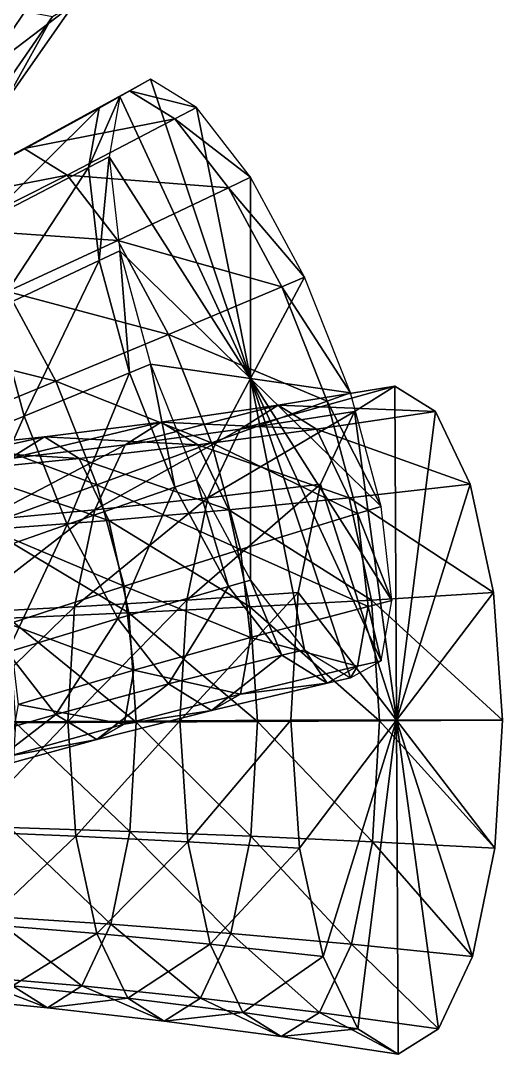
# Model space of a CAD drawing. Header units: metres. Extents: x 9079 to 9208, y 11521 to 11707.
# Drawn here: x 9188.59 to 9208.13, y 11587.59 to 11629.49 of the extents above; entities that cross this region are included whole.
import ezdxf

# ---------------------------------------------------------------- set-up
doc = ezdxf.new("R2010")
doc.units = ezdxf.units.M
for name, color, linetype in [('CONE_ST815GC36', 7, 'Continuous'), ('CONE_ST815GC38', 7, 'Continuous'), ('CONE_ST815GC39', 7, 'Continuous')]:
    doc.layers.add(name, color=color, linetype=linetype)

msp = doc.modelspace()

# ---------------------------------------------------------------- linework, layer by layer
at = {"layer": 'CONE_ST815GC36'}
for points in [[(9184.724, 11629.294, -179.781), (9189.881, 11631.522, -183.966), (9187.411, 11633.547, -180.129)], [(9184.724, 11629.294, -179.781), (9187.068, 11627.373, -183.421), (9189.881, 11631.522, -183.966)], [(9187.068, 11627.373, -183.421), (9190.749, 11630.158, -188.691), (9189.881, 11631.522, -183.966)], [(9187.068, 11627.373, -183.421), (9187.891, 11626.079, -187.903), (9190.749, 11630.158, -188.691)], [(9187.068, 11625.611, -192.545), (9187.411, 11630.117, -197.899), (9189.881, 11629.665, -193.583)], [(9187.891, 11626.079, -187.903), (9189.881, 11629.665, -193.583), (9190.749, 11630.158, -188.691)], [(9187.891, 11626.079, -187.903), (9187.068, 11625.611, -192.545), (9189.881, 11629.665, -193.583)]]:
    msp.add_3dface(points, dxfattribs=at)
at = {"layer": 'CONE_ST815GC38'}
for points in [[(9197.491, 11612.929, -200.336), (9199.037, 11613.903, -195.69), (9203.776, 11614.674, -197.272)], [(9197.491, 11612.929, -200.336), (9203.776, 11614.674, -197.272), (9202.139, 11613.644, -202.189)], [(9199.037, 11613.903, -195.69), (9205.422, 11613.644, -192.359), (9203.776, 11614.674, -197.272)], [(9202.139, 11613.644, -202.189), (9203.776, 11614.674, -197.272), (9203.776, 11614.674, -197.272)], [(9202.139, 11613.644, -202.189), (9203.776, 11614.674, -197.272), (9202.139, 11613.644, -202.189)], [(9203.844, 11601.133, -197.295), (9203.776, 11614.674, -197.272), (9202.139, 11613.644, -202.189)], [(9203.776, 11614.674, -197.272), (9205.422, 11613.644, -192.359), (9205.422, 11613.644, -192.359)], [(9203.776, 11614.674, -197.272), (9205.422, 11613.644, -192.359), (9203.776, 11614.674, -197.272)], [(9203.844, 11601.133, -197.295), (9205.422, 11613.644, -192.359), (9203.776, 11614.674, -197.272)], [(9192.831, 11612.296, -198.515), (9194.298, 11613.22, -194.107), (9199.037, 11613.903, -195.69)], [(9192.831, 11612.296, -198.515), (9199.037, 11613.903, -195.69), (9197.491, 11612.929, -200.336)], [(9194.298, 11613.22, -194.107), (9200.593, 11612.929, -191.046), (9199.037, 11613.903, -195.69)], [(9199.037, 11613.903, -195.69), (9200.593, 11612.929, -191.046), (9205.422, 11613.644, -192.359)], [(9196.189, 11610.155, -204.279), (9197.491, 11612.929, -200.336), (9202.139, 11613.644, -202.189)], [(9196.189, 11610.155, -204.279), (9202.139, 11613.644, -202.189), (9200.762, 11610.708, -206.361)], [(9200.593, 11612.929, -191.046), (9206.829, 11610.708, -188.196), (9205.422, 11613.644, -192.359)], [(9200.762, 11610.708, -206.361), (9202.139, 11613.644, -202.189), (9202.139, 11613.644, -202.189)], [(9200.762, 11610.708, -206.361), (9202.139, 11613.644, -202.189), (9200.762, 11610.708, -206.361)], [(9203.844, 11601.133, -197.295), (9202.139, 11613.644, -202.189), (9200.762, 11610.708, -206.361)], [(9203.844, 11601.133, -197.295), (9206.829, 11610.708, -188.196), (9205.422, 11613.644, -192.359)], [(9205.422, 11613.644, -192.359), (9206.829, 11610.708, -188.196), (9206.829, 11610.708, -188.196)], [(9205.422, 11613.644, -192.359), (9206.829, 11610.708, -188.196), (9205.422, 11613.644, -192.359)], [(9188.16, 11611.744, -196.726), (9189.558, 11612.625, -192.524), (9194.298, 11613.22, -194.107)], [(9188.16, 11611.744, -196.726), (9194.298, 11613.22, -194.107), (9192.831, 11612.296, -198.515)], [(9189.558, 11612.625, -192.524), (9195.774, 11612.296, -189.702), (9194.298, 11613.22, -194.107)], [(9194.298, 11613.22, -194.107), (9195.774, 11612.296, -189.702), (9200.593, 11612.929, -191.046)], [(9191.596, 11609.664, -202.256), (9192.831, 11612.296, -198.515), (9197.491, 11612.929, -200.336)], [(9191.596, 11609.664, -202.256), (9197.491, 11612.929, -200.336), (9196.189, 11610.155, -204.279)], [(9195.774, 11612.296, -189.702), (9201.922, 11610.155, -187.113), (9200.593, 11612.929, -191.046)], [(9200.593, 11612.929, -191.046), (9201.922, 11610.155, -187.113), (9206.829, 11610.708, -188.196)], [(9183.478, 11611.274, -194.968), (9184.818, 11612.118, -190.941), (9189.558, 11612.625, -192.524)], [(9183.478, 11611.274, -194.968), (9189.558, 11612.625, -192.524), (9188.16, 11611.744, -196.726)], [(9184.818, 11612.118, -190.941), (9190.965, 11611.744, -188.325), (9189.558, 11612.625, -192.524)], [(9186.983, 11609.236, -200.291), (9188.16, 11611.744, -196.726), (9192.831, 11612.296, -198.515)], [(9186.983, 11609.236, -200.291), (9192.831, 11612.296, -198.515), (9191.596, 11609.664, -202.256)], [(9189.558, 11612.625, -192.524), (9190.965, 11611.744, -188.325), (9195.774, 11612.296, -189.702)], [(9190.965, 11611.744, -188.325), (9197.035, 11609.664, -185.97), (9195.774, 11612.296, -189.702)], [(9195.774, 11612.296, -189.702), (9197.035, 11609.664, -185.97), (9201.922, 11610.155, -187.113)], [(9184.818, 11612.118, -190.941), (9186.167, 11611.274, -186.916), (9190.965, 11611.744, -188.325)], [(9186.167, 11611.274, -186.916), (9192.167, 11609.236, -184.768), (9190.965, 11611.744, -188.325)], [(9190.965, 11611.744, -188.325), (9192.167, 11609.236, -184.768), (9197.035, 11609.664, -185.97)], [(9186.167, 11611.274, -186.916), (9187.319, 11608.869, -183.507), (9192.167, 11609.236, -184.768)], [(9195.332, 11606.003, -206.917), (9196.189, 11610.155, -204.279), (9200.762, 11610.708, -206.361)], [(9195.332, 11606.003, -206.917), (9200.762, 11610.708, -206.361), (9199.855, 11606.315, -209.153)], [(9199.855, 11606.315, -209.153), (9200.762, 11610.708, -206.361), (9200.762, 11610.708, -206.361)], [(9199.855, 11606.315, -209.153), (9200.762, 11610.708, -206.361), (9199.855, 11606.315, -209.153)], [(9203.844, 11601.133, -197.295), (9200.762, 11610.708, -206.361), (9199.855, 11606.315, -209.153)], [(9201.922, 11610.155, -187.113), (9207.781, 11606.315, -185.42), (9206.829, 11610.708, -188.196)], [(9203.844, 11601.133, -197.295), (9207.781, 11606.315, -185.42), (9206.829, 11610.708, -188.196)], [(9206.829, 11610.708, -188.196), (9207.781, 11606.315, -185.42), (9207.781, 11606.315, -185.42)], [(9206.829, 11610.708, -188.196), (9207.781, 11606.315, -185.42), (9206.829, 11610.708, -188.196)], [(9190.783, 11605.726, -204.758), (9191.596, 11609.664, -202.256), (9196.189, 11610.155, -204.279)], [(9190.783, 11605.726, -204.758), (9196.189, 11610.155, -204.279), (9195.332, 11606.003, -206.917)], [(9197.035, 11609.664, -185.97), (9202.822, 11606.003, -184.489), (9201.922, 11610.155, -187.113)], [(9201.922, 11610.155, -187.113), (9202.822, 11606.003, -184.489), (9207.781, 11606.315, -185.42)], [(9186.208, 11605.482, -202.677), (9186.983, 11609.236, -200.291), (9191.596, 11609.664, -202.256)], [(9186.208, 11605.482, -202.677), (9191.596, 11609.664, -202.256), (9190.783, 11605.726, -204.758)], [(9192.167, 11609.236, -184.768), (9197.888, 11605.726, -183.481), (9197.035, 11609.664, -185.97)], [(9197.035, 11609.664, -185.97), (9197.888, 11605.726, -183.481), (9202.822, 11606.003, -184.489)], [(9187.319, 11608.869, -183.507), (9192.981, 11605.482, -182.395), (9192.167, 11609.236, -184.768)], [(9187.319, 11608.869, -183.507), (9188.099, 11605.271, -181.233), (9192.981, 11605.482, -182.395)], [(9192.167, 11609.236, -184.768), (9192.981, 11605.482, -182.395), (9197.888, 11605.726, -183.481)], [(9190.513, 11601.08, -205.643), (9190.783, 11605.726, -204.758), (9195.332, 11606.003, -206.917)], [(9190.513, 11601.08, -205.643), (9195.332, 11606.003, -206.917), (9195.048, 11601.106, -207.849)], [(9195.048, 11601.106, -207.849), (9195.332, 11606.003, -206.917), (9199.855, 11606.315, -209.153)], [(9195.048, 11601.106, -207.849), (9199.855, 11606.315, -209.153), (9199.554, 11601.133, -210.139)], [(9197.888, 11605.726, -183.481), (9203.155, 11601.106, -183.573), (9202.822, 11606.003, -184.489)], [(9199.554, 11601.133, -210.139), (9199.855, 11606.315, -209.153), (9199.855, 11606.315, -209.153)], [(9199.554, 11601.133, -210.139), (9199.855, 11606.315, -209.153), (9199.554, 11601.133, -210.139)], [(9203.844, 11601.133, -197.295), (9199.855, 11606.315, -209.153), (9199.554, 11601.133, -210.139)], [(9202.822, 11606.003, -184.489), (9208.133, 11601.133, -184.451), (9207.781, 11606.315, -185.42)], [(9202.822, 11606.003, -184.489), (9203.155, 11601.106, -183.573), (9208.133, 11601.133, -184.451)], [(9203.844, 11601.133, -197.295), (9208.133, 11601.133, -184.451), (9207.781, 11606.315, -185.42)], [(9207.781, 11606.315, -185.42), (9208.133, 11601.133, -184.451), (9208.133, 11601.133, -184.451)], [(9207.781, 11606.315, -185.42), (9208.133, 11601.133, -184.451), (9207.781, 11606.315, -185.42)], [(9185.951, 11601.053, -203.52), (9186.208, 11605.482, -202.677), (9190.783, 11605.726, -204.758)], [(9185.951, 11601.053, -203.52), (9190.783, 11605.726, -204.758), (9190.513, 11601.08, -205.643)], [(9192.981, 11605.482, -182.395), (9198.205, 11601.08, -182.612), (9197.888, 11605.726, -183.481)], [(9197.888, 11605.726, -183.481), (9198.205, 11601.08, -182.612), (9203.155, 11601.106, -183.573)], [(9188.099, 11605.271, -181.233), (9193.282, 11601.053, -181.567), (9192.981, 11605.482, -182.395)], [(9188.099, 11605.271, -181.233), (9188.387, 11601.027, -180.439), (9193.282, 11601.053, -181.567)], [(9192.981, 11605.482, -182.395), (9193.282, 11601.053, -181.567), (9198.205, 11601.08, -182.612)], [(9186.252, 11596.625, -202.692), (9185.951, 11601.053, -203.52), (9190.513, 11601.08, -205.643)], [(9186.252, 11596.625, -202.692), (9190.513, 11601.08, -205.643), (9190.829, 11596.434, -204.774)], [(9188.387, 11601.027, -180.439), (9188.141, 11596.782, -181.247), (9193.025, 11596.625, -182.41)], [(9188.387, 11601.027, -180.439), (9193.025, 11596.625, -182.41), (9193.282, 11601.053, -181.567)], [(9190.829, 11596.434, -204.774), (9190.513, 11601.08, -205.643), (9195.048, 11601.106, -207.849)], [(9190.829, 11596.434, -204.774), (9195.048, 11601.106, -207.849), (9195.381, 11596.209, -206.933)], [(9193.282, 11601.053, -181.567), (9193.025, 11596.625, -182.41), (9197.935, 11596.434, -183.496)], [(9193.282, 11601.053, -181.567), (9197.935, 11596.434, -183.496), (9198.205, 11601.08, -182.612)], [(9195.381, 11596.209, -206.933), (9195.048, 11601.106, -207.849), (9199.554, 11601.133, -210.139)], [(9195.381, 11596.209, -206.933), (9199.554, 11601.133, -210.139), (9199.907, 11595.951, -209.17)], [(9198.205, 11601.08, -182.612), (9197.935, 11596.434, -183.496), (9202.871, 11596.209, -184.505)], [(9198.205, 11601.08, -182.612), (9202.871, 11596.209, -184.505), (9203.155, 11601.106, -183.573)], [(9199.907, 11595.951, -209.17), (9199.554, 11601.133, -210.139), (9199.554, 11601.133, -210.139)], [(9199.907, 11595.951, -209.17), (9199.554, 11601.133, -210.139), (9199.907, 11595.951, -209.17)], [(9203.844, 11601.133, -197.295), (9199.554, 11601.133, -210.139), (9199.907, 11595.951, -209.17)], [(9203.844, 11601.133, -197.295), (9199.907, 11595.951, -209.17), (9200.859, 11591.558, -206.393)], [(9203.844, 11601.133, -197.295), (9200.859, 11591.558, -206.393), (9202.265, 11588.622, -202.231)], [(9203.844, 11601.133, -197.295), (9202.265, 11588.622, -202.231), (9203.912, 11587.592, -197.318)], [(9203.155, 11601.106, -183.573), (9202.871, 11596.209, -184.505), (9207.833, 11595.951, -185.437)], [(9203.155, 11601.106, -183.573), (9207.833, 11595.951, -185.437), (9208.133, 11601.133, -184.451)], [(9203.844, 11601.133, -197.295), (9207.833, 11595.951, -185.437), (9208.133, 11601.133, -184.451)], [(9203.844, 11601.133, -197.295), (9206.925, 11591.558, -188.229), (9207.833, 11595.951, -185.437)], [(9203.844, 11601.133, -197.295), (9205.548, 11588.622, -192.401), (9206.925, 11591.558, -188.229)], [(9203.844, 11601.133, -197.295), (9203.912, 11587.592, -197.318), (9205.548, 11588.622, -192.401)], [(9208.133, 11601.133, -184.451), (9207.833, 11595.951, -185.437), (9207.833, 11595.951, -185.437)], [(9208.133, 11601.133, -184.451), (9207.833, 11595.951, -185.437), (9208.133, 11601.133, -184.451)], [(9188.141, 11596.782, -181.247), (9187.398, 11593.184, -183.534), (9192.25, 11592.87, -184.796)], [(9188.141, 11596.782, -181.247), (9192.25, 11592.87, -184.796), (9193.025, 11596.625, -182.41)], [(9187.066, 11592.87, -200.319), (9186.252, 11596.625, -202.692), (9190.829, 11596.434, -204.774)], [(9187.066, 11592.87, -200.319), (9190.829, 11596.434, -204.774), (9191.683, 11592.495, -202.284)], [(9191.683, 11592.495, -202.284), (9190.829, 11596.434, -204.774), (9195.381, 11596.209, -206.933)], [(9193.025, 11596.625, -182.41), (9192.25, 11592.87, -184.796), (9197.122, 11592.495, -185.999)], [(9193.025, 11596.625, -182.41), (9197.122, 11592.495, -185.999), (9197.935, 11596.434, -183.496)], [(9197.935, 11596.434, -183.496), (9197.122, 11592.495, -185.999), (9202.013, 11592.058, -187.143)], [(9197.935, 11596.434, -183.496), (9202.013, 11592.058, -187.143), (9202.871, 11596.209, -184.505)], [(9191.683, 11592.495, -202.284), (9195.381, 11596.209, -206.933), (9196.281, 11592.058, -204.309)], [(9196.281, 11592.058, -204.309), (9195.381, 11596.209, -206.933), (9199.907, 11595.951, -209.17)], [(9196.281, 11592.058, -204.309), (9199.907, 11595.951, -209.17), (9200.859, 11591.558, -206.393)], [(9200.859, 11591.558, -206.393), (9199.907, 11595.951, -209.17), (9199.907, 11595.951, -209.17)], [(9200.859, 11591.558, -206.393), (9199.907, 11595.951, -209.17), (9200.859, 11591.558, -206.393)], [(9202.871, 11596.209, -184.505), (9202.013, 11592.058, -187.143), (9206.925, 11591.558, -188.229)], [(9202.871, 11596.209, -184.505), (9206.925, 11591.558, -188.229), (9207.833, 11595.951, -185.437)], [(9207.833, 11595.951, -185.437), (9206.925, 11591.558, -188.229), (9206.925, 11591.558, -188.229)], [(9207.833, 11595.951, -185.437), (9206.925, 11591.558, -188.229), (9207.833, 11595.951, -185.437)], [(9187.398, 11593.184, -183.534), (9186.27, 11590.779, -186.951), (9191.073, 11590.362, -188.361)], [(9187.398, 11593.184, -183.534), (9191.073, 11590.362, -188.361), (9192.25, 11592.87, -184.796)], [(9188.268, 11590.362, -196.762), (9187.066, 11592.87, -200.319), (9191.683, 11592.495, -202.284)], [(9192.25, 11592.87, -184.796), (9191.073, 11590.362, -188.361), (9195.887, 11589.863, -189.739)], [(9192.25, 11592.87, -184.796), (9195.887, 11589.863, -189.739), (9197.122, 11592.495, -185.999)], [(9188.268, 11590.362, -196.762), (9191.683, 11592.495, -202.284), (9192.944, 11589.863, -198.553)], [(9192.944, 11589.863, -198.553), (9191.683, 11592.495, -202.284), (9196.281, 11592.058, -204.309)], [(9197.122, 11592.495, -185.999), (9195.887, 11589.863, -189.739), (9200.712, 11589.284, -191.086)], [(9197.122, 11592.495, -185.999), (9200.712, 11589.284, -191.086), (9202.013, 11592.058, -187.143)], [(9192.944, 11589.863, -198.553), (9196.281, 11592.058, -204.309), (9197.61, 11589.284, -200.376)], [(9197.61, 11589.284, -200.376), (9196.281, 11592.058, -204.309), (9200.859, 11591.558, -206.393)], [(9202.013, 11592.058, -187.143), (9200.712, 11589.284, -191.086), (9205.548, 11588.622, -192.401)], [(9202.013, 11592.058, -187.143), (9205.548, 11588.622, -192.401), (9206.925, 11591.558, -188.229)], [(9197.61, 11589.284, -200.376), (9200.859, 11591.558, -206.393), (9202.265, 11588.622, -202.231)], [(9202.265, 11588.622, -202.231), (9200.859, 11591.558, -206.393), (9200.859, 11591.558, -206.393)], [(9202.265, 11588.622, -202.231), (9200.859, 11591.558, -206.393), (9202.265, 11588.622, -202.231)], [(9206.925, 11591.558, -188.229), (9205.548, 11588.622, -192.401), (9205.548, 11588.622, -192.401)], [(9206.925, 11591.558, -188.229), (9205.548, 11588.622, -192.401), (9206.925, 11591.558, -188.229)], [(9186.27, 11590.779, -186.951), (9184.93, 11589.935, -190.978), (9189.675, 11589.481, -192.563)], [(9186.27, 11590.779, -186.951), (9189.675, 11589.481, -192.563), (9191.073, 11590.362, -188.361)], [(9184.93, 11589.935, -190.978), (9188.268, 11590.362, -196.762), (9189.675, 11589.481, -192.563)], [(9189.675, 11589.481, -192.563), (9188.268, 11590.362, -196.762), (9192.944, 11589.863, -198.553)], [(9191.073, 11590.362, -188.361), (9189.675, 11589.481, -192.563), (9194.42, 11588.939, -194.148)], [(9191.073, 11590.362, -188.361), (9194.42, 11588.939, -194.148), (9195.887, 11589.863, -189.739)], [(9189.675, 11589.481, -192.563), (9192.944, 11589.863, -198.553), (9194.42, 11588.939, -194.148)], [(9194.42, 11588.939, -194.148), (9192.944, 11589.863, -198.553), (9197.61, 11589.284, -200.376)], [(9195.887, 11589.863, -189.739), (9194.42, 11588.939, -194.148), (9199.166, 11588.309, -195.733)], [(9195.887, 11589.863, -189.739), (9199.166, 11588.309, -195.733), (9200.712, 11589.284, -191.086)], [(9194.42, 11588.939, -194.148), (9197.61, 11589.284, -200.376), (9199.166, 11588.309, -195.733)], [(9199.166, 11588.309, -195.733), (9197.61, 11589.284, -200.376), (9202.265, 11588.622, -202.231)], [(9200.712, 11589.284, -191.086), (9199.166, 11588.309, -195.733), (9203.912, 11587.592, -197.318)], [(9200.712, 11589.284, -191.086), (9203.912, 11587.592, -197.318), (9205.548, 11588.622, -192.401)], [(9199.166, 11588.309, -195.733), (9202.265, 11588.622, -202.231), (9203.912, 11587.592, -197.318)], [(9203.912, 11587.592, -197.318), (9202.265, 11588.622, -202.231), (9202.265, 11588.622, -202.231)], [(9203.912, 11587.592, -197.318), (9202.265, 11588.622, -202.231), (9203.912, 11587.592, -197.318)], [(9205.548, 11588.622, -192.401), (9203.912, 11587.592, -197.318), (9203.912, 11587.592, -197.318)], [(9205.548, 11588.622, -192.401), (9203.912, 11587.592, -197.318), (9205.548, 11588.622, -192.401)]]:
    msp.add_3dface(points, dxfattribs=at)
at = {"layer": 'CONE_ST815GC39'}
for points in [[(9191.778, 11625.95, -197.132), (9193.008, 11626.644, -192.342), (9193.86, 11627.12, -192.601)], [(9191.778, 11625.95, -197.132), (9193.86, 11627.12, -192.601), (9192.617, 11626.419, -197.444)], [(9197.915, 11614.984, -194.516), (9193.86, 11627.12, -192.601), (9192.617, 11626.419, -197.444)], [(9193.008, 11626.644, -192.342), (9195.72, 11625.974, -188.05), (9193.86, 11627.12, -192.601)], [(9197.915, 11614.984, -194.516), (9195.72, 11625.974, -188.05), (9193.86, 11627.12, -192.601)], [(9187.565, 11623.652, -195.584), (9188.731, 11624.31, -191.04), (9193.008, 11626.644, -192.342)], [(9187.565, 11623.652, -195.584), (9193.008, 11626.644, -192.342), (9191.778, 11625.95, -197.132)], [(9188.731, 11624.31, -191.04), (9194.848, 11625.51, -187.841), (9193.008, 11626.644, -192.342)], [(9193.008, 11626.644, -192.342), (9194.848, 11625.51, -187.841), (9195.72, 11625.974, -188.05)], [(9191.347, 11623.535, -201.48), (9191.778, 11625.95, -197.132), (9192.617, 11626.419, -197.444)], [(9191.347, 11623.535, -201.48), (9192.617, 11626.419, -197.444), (9192.18, 11623.977, -201.841)], [(9197.915, 11614.984, -194.516), (9192.617, 11626.419, -197.444), (9192.18, 11623.977, -201.841)], [(9187.155, 11621.36, -199.709), (9187.565, 11623.652, -195.584), (9191.778, 11625.95, -197.132)], [(9187.155, 11621.36, -199.709), (9191.778, 11625.95, -197.132), (9191.347, 11623.535, -201.48)], [(9194.848, 11625.51, -187.841), (9197.915, 11623.154, -184.484), (9195.72, 11625.974, -188.05)], [(9197.915, 11614.984, -194.516), (9197.915, 11623.154, -184.484), (9195.72, 11625.974, -188.05)], [(9188.731, 11624.31, -191.04), (9190.477, 11623.234, -186.77), (9194.848, 11625.51, -187.841)], [(9190.477, 11623.234, -186.77), (9197.018, 11622.721, -184.314), (9194.848, 11625.51, -187.841)], [(9194.848, 11625.51, -187.841), (9197.018, 11622.721, -184.314), (9197.915, 11623.154, -184.484)], [(9183.316, 11621.431, -194.056), (9184.428, 11622.058, -189.725), (9188.731, 11624.31, -191.04)], [(9183.316, 11621.431, -194.056), (9188.731, 11624.31, -191.04), (9187.565, 11623.652, -195.584)], [(9184.428, 11622.058, -189.725), (9190.477, 11623.234, -186.77), (9188.731, 11624.31, -191.04)], [(9191.778, 11619.765, -204.726), (9191.347, 11623.535, -201.48), (9192.18, 11623.977, -201.841)], [(9191.778, 11619.765, -204.726), (9192.18, 11623.977, -201.841), (9192.617, 11620.165, -205.122)], [(9197.915, 11614.984, -194.516), (9192.18, 11623.977, -201.841), (9192.617, 11620.165, -205.122)], [(9187.565, 11617.784, -202.789), (9187.155, 11621.36, -199.709), (9191.347, 11623.535, -201.48)], [(9187.565, 11617.784, -202.789), (9191.347, 11623.535, -201.48), (9191.778, 11619.765, -204.726)], [(9184.428, 11622.058, -189.725), (9186.091, 11621.033, -185.654), (9190.477, 11623.234, -186.77)], [(9186.091, 11621.033, -185.654), (9192.536, 11620.588, -183.423), (9190.477, 11623.234, -186.77)], [(9190.477, 11623.234, -186.77), (9192.536, 11620.588, -183.423), (9197.018, 11622.721, -184.314)], [(9197.018, 11622.721, -184.314), (9200.109, 11619.091, -182.444), (9197.915, 11623.154, -184.484)], [(9197.915, 11614.984, -194.516), (9200.109, 11619.091, -182.444), (9197.915, 11623.154, -184.484)], [(9192.536, 11620.588, -183.423), (9199.189, 11618.702, -182.297), (9197.018, 11622.721, -184.314)], [(9197.018, 11622.721, -184.314), (9199.189, 11618.702, -182.297), (9200.109, 11619.091, -182.444)], [(9186.091, 11621.033, -185.654), (9188.054, 11618.511, -182.464), (9192.536, 11620.588, -183.423)], [(9188.054, 11618.511, -182.464), (9194.596, 11616.775, -181.51), (9192.536, 11620.588, -183.423)], [(9192.536, 11620.588, -183.423), (9194.596, 11616.775, -181.51), (9199.189, 11618.702, -182.297)], [(9188.731, 11613.467, -204.353), (9187.565, 11617.784, -202.789), (9191.778, 11619.765, -204.726)], [(9188.731, 11613.467, -204.353), (9191.778, 11619.765, -204.726), (9193.008, 11615.215, -206.375)], [(9193.008, 11615.215, -206.375), (9191.778, 11619.765, -204.726), (9192.617, 11620.165, -205.122)], [(9193.008, 11615.215, -206.375), (9192.617, 11620.165, -205.122), (9193.86, 11615.565, -206.789)], [(9197.915, 11614.984, -194.516), (9192.617, 11620.165, -205.122), (9193.86, 11615.565, -206.789)], [(9197.915, 11614.984, -194.516), (9201.97, 11614.402, -182.243), (9200.109, 11619.091, -182.444)], [(9199.189, 11618.702, -182.297), (9201.97, 11614.402, -182.243), (9200.109, 11619.091, -182.444)], [(9183.572, 11616.489, -181.438), (9190.017, 11614.877, -180.641), (9188.054, 11618.511, -182.464)], [(9188.054, 11618.511, -182.464), (9190.017, 11614.877, -180.641), (9194.596, 11616.775, -181.51)], [(9194.596, 11616.775, -181.51), (9201.029, 11614.065, -182.097), (9199.189, 11618.702, -182.297)], [(9199.189, 11618.702, -182.297), (9201.029, 11614.065, -182.097), (9201.97, 11614.402, -182.243)], [(9184.428, 11611.723, -202.414), (9187.565, 11617.784, -202.789), (9188.731, 11613.467, -204.353)], [(9183.572, 11616.489, -181.438), (9185.453, 11613.006, -179.69), (9190.017, 11614.877, -180.641)], [(9190.017, 11614.877, -180.641), (9196.341, 11612.376, -181.321), (9194.596, 11616.775, -181.51)], [(9194.596, 11616.775, -181.51), (9196.341, 11612.376, -181.321), (9201.029, 11614.065, -182.097)], [(9190.477, 11609.068, -204.164), (9188.731, 11613.467, -204.353), (9193.008, 11615.215, -206.375)], [(9190.477, 11609.068, -204.164), (9193.008, 11615.215, -206.375), (9194.848, 11610.578, -206.176)], [(9194.848, 11610.578, -206.176), (9193.008, 11615.215, -206.375), (9193.86, 11615.565, -206.789)], [(9194.848, 11610.578, -206.176), (9193.86, 11615.565, -206.789), (9195.72, 11610.876, -206.588)], [(9197.915, 11614.984, -194.516), (9193.86, 11615.565, -206.789), (9195.72, 11610.876, -206.588)], [(9185.453, 11613.006, -179.69), (9191.681, 11610.683, -180.46), (9190.017, 11614.877, -180.641)], [(9190.017, 11614.877, -180.641), (9191.681, 11610.683, -180.46), (9196.341, 11612.376, -181.321)], [(9197.915, 11614.984, -194.516), (9195.72, 11610.876, -206.588), (9197.915, 11606.813, -204.549)], [(9197.915, 11614.984, -194.516), (9203.213, 11609.802, -183.91), (9201.97, 11614.402, -182.243)], [(9197.915, 11614.984, -194.516), (9203.65, 11605.99, -187.192), (9203.213, 11609.802, -183.91)], [(9197.915, 11614.984, -194.516), (9203.213, 11603.548, -191.588), (9203.65, 11605.99, -187.192)], [(9197.915, 11614.984, -194.516), (9201.97, 11602.847, -196.431), (9203.213, 11603.548, -191.588)], [(9197.915, 11614.984, -194.516), (9200.109, 11603.993, -200.982), (9201.97, 11602.847, -196.431)], [(9197.915, 11614.984, -194.516), (9197.915, 11606.813, -204.549), (9200.109, 11603.993, -200.982)], [(9201.029, 11614.065, -182.097), (9203.213, 11609.802, -183.91), (9201.97, 11614.402, -182.243)], [(9196.341, 11612.376, -181.321), (9202.258, 11609.515, -183.746), (9201.029, 11614.065, -182.097)], [(9201.029, 11614.065, -182.097), (9202.258, 11609.515, -183.746), (9203.213, 11609.802, -183.91)], [(9186.091, 11607.53, -202.234), (9184.428, 11611.723, -202.414), (9188.731, 11613.467, -204.353)], [(9186.091, 11607.53, -202.234), (9188.731, 11613.467, -204.353), (9190.477, 11609.068, -204.164)], [(9185.453, 11613.006, -179.69), (9187.048, 11608.986, -179.517), (9191.681, 11610.683, -180.46)], [(9191.681, 11610.683, -180.46), (9197.508, 11608.059, -182.885), (9196.341, 11612.376, -181.321)], [(9196.341, 11612.376, -181.321), (9197.508, 11608.059, -182.885), (9202.258, 11609.515, -183.746)], [(9187.048, 11608.986, -179.517), (9192.793, 11606.569, -181.951), (9191.681, 11610.683, -180.46)], [(9192.536, 11605.255, -202.25), (9190.477, 11609.068, -204.164), (9194.848, 11610.578, -206.176)], [(9191.681, 11610.683, -180.46), (9192.793, 11606.569, -181.951), (9197.508, 11608.059, -182.885)], [(9192.536, 11605.255, -202.25), (9194.848, 11610.578, -206.176), (9197.018, 11606.559, -204.159)], [(9197.018, 11606.559, -204.159), (9194.848, 11610.578, -206.176), (9195.72, 11610.876, -206.588)], [(9197.018, 11606.559, -204.159), (9195.72, 11610.876, -206.588), (9197.915, 11606.813, -204.549)], [(9202.258, 11609.515, -183.746), (9203.65, 11605.99, -187.192), (9203.213, 11609.802, -183.91)], [(9197.508, 11608.059, -182.885), (9202.69, 11605.745, -186.992), (9202.258, 11609.515, -183.746)], [(9202.258, 11609.515, -183.746), (9202.69, 11605.745, -186.992), (9203.65, 11605.99, -187.192)], [(9188.054, 11603.896, -200.41), (9186.091, 11607.53, -202.234), (9190.477, 11609.068, -204.164)], [(9187.048, 11608.986, -179.517), (9188.114, 11605.043, -180.946), (9192.793, 11606.569, -181.951)], [(9188.054, 11603.896, -200.41), (9190.477, 11609.068, -204.164), (9192.536, 11605.255, -202.25)], [(9192.793, 11606.569, -181.951), (9197.917, 11604.483, -185.964), (9197.508, 11608.059, -182.885)], [(9197.508, 11608.059, -182.885), (9197.917, 11604.483, -185.964), (9202.69, 11605.745, -186.992)], [(9199.189, 11603.77, -200.631), (9197.018, 11606.559, -204.159), (9197.915, 11606.813, -204.549)], [(9199.189, 11603.77, -200.631), (9197.915, 11606.813, -204.549), (9200.109, 11603.993, -200.982)], [(9188.114, 11605.043, -180.946), (9193.183, 11603.16, -184.887), (9192.793, 11606.569, -181.951)], [(9194.596, 11602.609, -198.904), (9192.536, 11605.255, -202.25), (9197.018, 11606.559, -204.159)], [(9192.793, 11606.569, -181.951), (9193.183, 11603.16, -184.887), (9197.917, 11604.483, -185.964)], [(9194.596, 11602.609, -198.904), (9197.018, 11606.559, -204.159), (9199.189, 11603.77, -200.631)], [(9202.69, 11605.745, -186.992), (9203.213, 11603.548, -191.588), (9203.65, 11605.99, -187.192)], [(9197.917, 11604.483, -185.964), (9202.258, 11603.33, -191.341), (9202.69, 11605.745, -186.992)], [(9202.69, 11605.745, -186.992), (9202.258, 11603.33, -191.341), (9203.213, 11603.548, -191.588)], [(9190.017, 11601.374, -197.22), (9188.054, 11603.896, -200.41), (9192.536, 11605.255, -202.25)], [(9190.017, 11601.374, -197.22), (9192.536, 11605.255, -202.25), (9194.596, 11602.609, -198.904)], [(9188.114, 11605.043, -180.946), (9188.488, 11601.776, -183.759), (9193.183, 11603.16, -184.887)], [(9193.183, 11603.16, -184.887), (9197.508, 11602.191, -190.09), (9197.917, 11604.483, -185.964)], [(9197.917, 11604.483, -185.964), (9197.508, 11602.191, -190.09), (9202.258, 11603.33, -191.341)], [(9185.453, 11600.064, -195.581), (9188.054, 11603.896, -200.41), (9190.017, 11601.374, -197.22)], [(9201.029, 11602.636, -196.13), (9199.189, 11603.77, -200.631), (9200.109, 11603.993, -200.982)], [(9201.029, 11602.636, -196.13), (9200.109, 11603.993, -200.982), (9201.97, 11602.847, -196.431)], [(9196.341, 11601.533, -194.634), (9194.596, 11602.609, -198.904), (9199.189, 11603.77, -200.631)], [(9196.341, 11601.533, -194.634), (9199.189, 11603.77, -200.631), (9201.029, 11602.636, -196.13)], [(9202.258, 11603.33, -191.341), (9201.97, 11602.847, -196.431), (9203.213, 11603.548, -191.588)], [(9188.488, 11601.776, -183.759), (9192.793, 11600.976, -188.819), (9193.183, 11603.16, -184.887)], [(9193.183, 11603.16, -184.887), (9192.793, 11600.976, -188.819), (9197.508, 11602.191, -190.09)], [(9197.508, 11602.191, -190.09), (9201.029, 11602.636, -196.13), (9202.258, 11603.33, -191.341)], [(9202.258, 11603.33, -191.341), (9201.029, 11602.636, -196.13), (9201.97, 11602.847, -196.431)], [(9191.681, 11600.348, -193.15), (9190.017, 11601.374, -197.22), (9194.596, 11602.609, -198.904)], [(9191.681, 11600.348, -193.15), (9194.596, 11602.609, -198.904), (9196.341, 11601.533, -194.634)], [(9197.508, 11602.191, -190.09), (9196.341, 11601.533, -194.634), (9201.029, 11602.636, -196.13)], [(9192.793, 11600.976, -188.819), (9196.341, 11601.533, -194.634), (9197.508, 11602.191, -190.09)], [(9188.488, 11601.776, -183.759), (9188.114, 11599.682, -187.528), (9192.793, 11600.976, -188.819)], [(9187.048, 11599.081, -191.679), (9185.453, 11600.064, -195.581), (9190.017, 11601.374, -197.22)], [(9187.048, 11599.081, -191.679), (9190.017, 11601.374, -197.22), (9191.681, 11600.348, -193.15)], [(9192.793, 11600.976, -188.819), (9191.681, 11600.348, -193.15), (9196.341, 11601.533, -194.634)], [(9188.114, 11599.682, -187.528), (9191.681, 11600.348, -193.15), (9192.793, 11600.976, -188.819)], [(9188.114, 11599.682, -187.528), (9187.048, 11599.081, -191.679), (9191.681, 11600.348, -193.15)]]:
    msp.add_3dface(points, dxfattribs=at)

doc.saveas('drawing.dxf')
